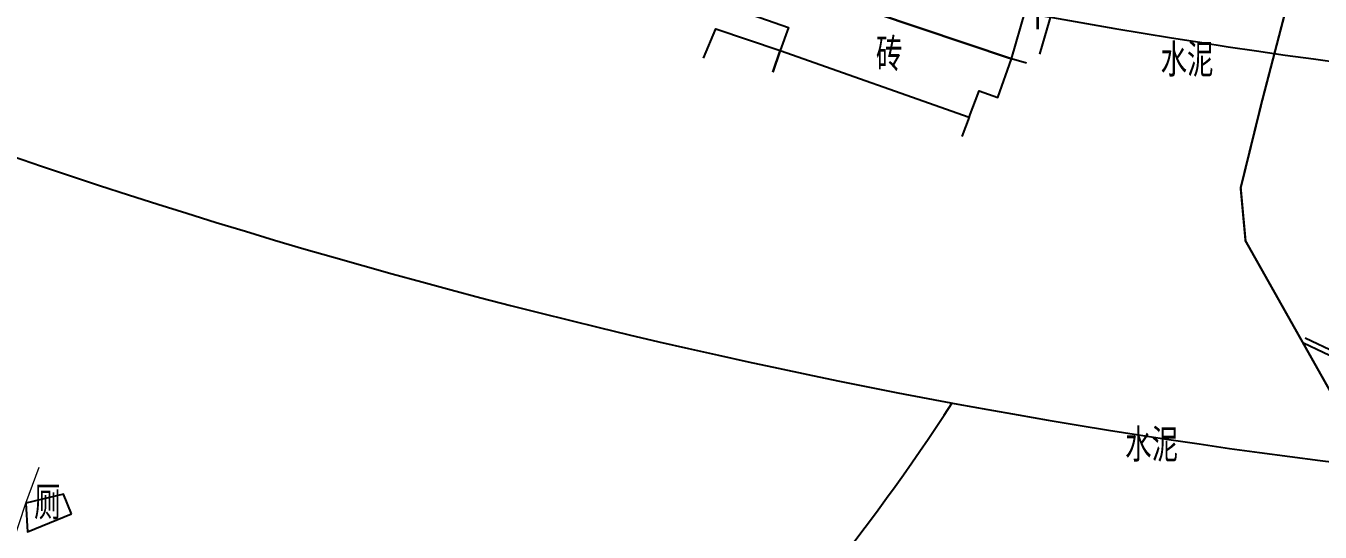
# Model space of a CAD drawing. Extents: x 529262 to 576451, y 2694391 to 2717535.
# Drawn here: x 566896.6 to 566955.2, y 2709920.3 to 2709943.2 of the extents above; entities that cross this region are included whole.
import ezdxf
from ezdxf.enums import TextEntityAlignment as Align
from ezdxf.xclip import XClip

# ---------------------------------------------------------------- set-up
doc = ezdxf.new("R2010")
doc.units = 0
doc.header["$XCLIPFRAME"] = 0
doc.linetypes.add('X5', pattern=[3, 2, -1])
for name, color, linetype in [('DLDW', 8, 'Continuous'), ('DLSS', 4, 'Continuous'), ('DMTZ', 8, 'Continuous'), ('JMD', 8, 'Continuous'), ('PP-COM', 7, 'Continuous'), ('RD-中线', 40, 'Continuous'), ('RD-红线', 7, 'Continuous'), ('ZJ', 7, 'Continuous'), ('图层1', 7, 'Continuous')]:
    doc.layers.add(name, color=color, linetype=linetype)
doc.layers.add('SXSS', color=5, linetype='Continuous', lineweight=0)
doc.styles.add('HZ', font='rs.shx', dxfattribs={"width": 0.8, "bigfont": 'hztxt.shx'})

# ---------------------------------------------------------------- blocks, each defined once
blk = doc.blocks.new('A$C19FD0107')
at = {"layer": 'RD-中线', "color": 8, "linetype": 'Continuous', "flags": 128}
for points in [[(-4915.644, 15741.627), (-4680.014, 15724.535, -0.06919), (-4464.529, 15678.478), (-4107.284, 15548.587, 0.074087), (-4020.642, 15530.949), (-3764.952, 15517.406)], [(-4308.862, 15362.547), (-4255.668, 15409.186, -0.069315), (-4232.609, 15424.341), (-4172.38, 15452.918, 0.033388), (-4160.736, 15459.428), (-4088.773, 15506.219, 0.104847), (-4059.442, 15535.553, 0.104847)], [(-4490.734, 14139.438, 0), (-4490.29, 14139.417)], [(-3818.251, 14086.168, 0), (-3817.74, 14086.169)]]:
    blk.add_lwpolyline(points, format="xyb", dxfattribs=at)
at = {"layer": 'RD-红线', "color": 8, "linetype": 'Continuous', "flags": 128}
for points in [[(-4584.201, 15730.063, -0.039951), (-4458.379, 15695.394), (-4101.133, 15565.504, 0.074087), (-4019.69, 15548.924), (-3378.211, 15514.945)], [(-4526.249, 15679.447, -0.018669), (-4470.68, 15661.561), (-4113.435, 15531.671, 0.022546), (-4086.083, 15523.1, 0.022546)]]:
    blk.add_lwpolyline(points, format="xyb", dxfattribs=at)

msp = doc.modelspace()

# ---------------------------------------------------------------- linework, layer by layer
at = {"layer": 'DLDW', "color": 252, "linetype": 'Continuous', "elevation": 132.985, "flags": 128}
msp.add_lwpolyline([(566898.633, 2709921.129), (566898.271, 2709922.022), (566896.561, 2709921.619), (566896.637, 2709920.318)], close=True, dxfattribs=at)
msp.add_lwpolyline([(566898.633, 2709921.129), (566898.271, 2709922.022), (566896.561, 2709921.619), (566896.637, 2709920.318)], close=True, dxfattribs=at)
msp.add_lwpolyline([(566898.633, 2709921.129), (566898.271, 2709922.022), (566896.561, 2709921.619), (566896.637, 2709920.318)], close=True, dxfattribs=at)
msp.add_lwpolyline([(566898.633, 2709921.129), (566898.271, 2709922.022), (566896.561, 2709921.619), (566896.637, 2709920.318)], close=True, dxfattribs=at)
at = {"layer": 'DLSS', "linetype": 'Continuous', "const_width": 0.1, "elevation": 133.673, "flags": 128}
msp.add_lwpolyline([(566968.305, 2709975.472), (566963.075, 2709971.892), (566961.604, 2709970.421), (566960.607, 2709968.971), (566960.069, 2709967.89), (566958.964, 2709963.835), (566957.666, 2709959.029), (566955.639, 2709951.464), (566952.6, 2709939.811)], dxfattribs=at)
at = {"layer": 'JMD', "linetype": 'Continuous', "flags": 128}
msp.add_lwpolyline([(566941.241, 2709941.75), (566942.489, 2709946.051), (566934.987, 2709948.7), (566934.423, 2709948.895), (566932.915, 2709944.558)], close=True, dxfattribs=at)
msp.add_lwpolyline([(566941.241, 2709941.75), (566942.489, 2709946.051), (566934.987, 2709948.7), (566934.423, 2709948.895), (566932.915, 2709944.558)], close=True, dxfattribs=at)
msp.add_lwpolyline([(566941.241, 2709941.75), (566942.489, 2709946.051), (566934.987, 2709948.7), (566934.423, 2709948.895), (566932.915, 2709944.558)], close=True, dxfattribs=at)
msp.add_lwpolyline([(566941.241, 2709941.75), (566942.489, 2709946.051), (566934.987, 2709948.7), (566934.423, 2709948.895), (566932.915, 2709944.558)], close=True, dxfattribs=at)
at = {"layer": 'JMD', "linetype": 'Continuous', "elevation": 133.87, "flags": 128}
msp.add_lwpolyline([(566930.162, 2709945.481), (566926.11, 2709946.83), (566925.548, 2709945.139), (566931.133, 2709943.17), (566930.765, 2709942.126), (566939.324, 2709939.108), (566939.781, 2709940.298), (566940.62, 2709940.003), (566941.241, 2709941.75), (566932.915, 2709944.558)], close=True, dxfattribs=at)
msp.add_lwpolyline([(566930.162, 2709945.481), (566926.11, 2709946.83), (566925.548, 2709945.139), (566931.133, 2709943.17), (566930.765, 2709942.126), (566939.324, 2709939.108), (566939.781, 2709940.298), (566940.62, 2709940.003), (566941.241, 2709941.75), (566932.915, 2709944.558)], close=True, dxfattribs=at)
msp.add_lwpolyline([(566930.162, 2709945.481), (566926.11, 2709946.83), (566925.548, 2709945.139), (566931.133, 2709943.17), (566930.765, 2709942.126), (566939.324, 2709939.108), (566939.781, 2709940.298), (566940.62, 2709940.003), (566941.241, 2709941.75), (566932.915, 2709944.558)], close=True, dxfattribs=at)
msp.add_lwpolyline([(566930.162, 2709945.481), (566926.11, 2709946.83), (566925.548, 2709945.139), (566931.133, 2709943.17), (566930.765, 2709942.126), (566939.324, 2709939.108), (566939.781, 2709940.298), (566940.62, 2709940.003), (566941.241, 2709941.75), (566932.915, 2709944.558)], close=True, dxfattribs=at)
at = {"layer": 'JMD', "linetype": 'X5', "elevation": 133.878, "flags": 128}
msp.add_lwpolyline([(566942.489, 2709946.051), (566943.583, 2709945.635), (566942.361, 2709941.425), (566941.241, 2709941.75)], dxfattribs=at)
msp.add_lwpolyline([(566942.489, 2709946.051), (566943.583, 2709945.635), (566942.361, 2709941.425), (566941.241, 2709941.75)], dxfattribs=at)
msp.add_lwpolyline([(566942.489, 2709946.051), (566943.583, 2709945.635), (566942.361, 2709941.425), (566941.241, 2709941.75)], dxfattribs=at)
msp.add_lwpolyline([(566942.489, 2709946.051), (566943.583, 2709945.635), (566942.361, 2709941.425), (566941.241, 2709941.75)], dxfattribs=at)
at = {"layer": 'JMD', "linetype": 'Continuous', "flags": 128}
for points, elevation in [([(566927.28, 2709941.78), (566927.846, 2709943.116), (566930.765, 2709942.126), (566930.432, 2709941.146)], 133.359), ([(566927.28, 2709941.78), (566927.846, 2709943.116), (566930.765, 2709942.126), (566930.432, 2709941.146)], 133.359), ([(566927.28, 2709941.78), (566927.846, 2709943.116), (566930.765, 2709942.126), (566930.432, 2709941.146)], 133.359), ([(566927.28, 2709941.78), (566927.846, 2709943.116), (566930.765, 2709942.126), (566930.432, 2709941.146)], 133.359), ([(566930.432, 2709941.146), (566930.765, 2709942.126), (566939.324, 2709939.108), (566938.988, 2709938.233)], 133.359), ([(566930.432, 2709941.146), (566930.765, 2709942.126), (566939.324, 2709939.108), (566938.988, 2709938.233)], 133.359), ([(566957.378, 2709927.77), (566954.568, 2709929.095)], 133.354), ([(566957.378, 2709927.77), (566954.568, 2709929.095)], 133.354), ([(566957.378, 2709927.77), (566954.568, 2709929.095)], 133.354), ([(566957.378, 2709927.77), (566954.568, 2709929.095)], 133.354), ([(566957.154, 2709927.599), (566954.48, 2709928.86)], 133.354), ([(566957.154, 2709927.599), (566954.48, 2709928.86)], 133.354), ([(566957.154, 2709927.599), (566954.48, 2709928.86)], 133.354), ([(566957.154, 2709927.599), (566954.48, 2709928.86)], 133.354)]:
    msp.add_lwpolyline(points, dxfattribs=dict(at, elevation=elevation))
at = {"layer": 'SXSS', "color": 8, "linetype": 'Continuous', "elevation": 137.466, "flags": 128}
msp.add_lwpolyline([(566895.622, 2709918.762), (566896.561, 2709921.619), (566897.156, 2709923.251)], dxfattribs=at)
msp.add_lwpolyline([(566895.622, 2709918.762), (566896.561, 2709921.619), (566897.156, 2709923.251)], dxfattribs=at)
at = {"layer": '图层1', "color": 252, "linetype": 'Continuous', "const_width": 0.1, "flags": 128}
msp.add_lwpolyline([(566987.524, 2709912.145), (566971.797, 2709917.074), (566964.601, 2709920.163), (566958.275, 2709923.684), (566956.362, 2709925.51), (566951.858, 2709933.5), (566951.638, 2709935.902), (566952.6, 2709939.811)], dxfattribs=at)

# ---------------------------------------------------------------- block references
at = {"layer": 'PP-COM'}
ref = msp.add_blockref('A$C19FD0107', (570997.993, 2694390.603), dxfattribs=at)
XClip(ref).set_block_clipping_path([(-9366.4383134884, 14428.6043910822), (-3328.4480743363, 17452.7484863754)])

# ---------------------------------------------------------------- texts
at = {"layer": 'DLDW', "color": 252, "linetype": 'Continuous', "style": 'HZ', "width": 0.8}
msp.add_text('厕', height=1.5, dxfattribs=at).set_placement((566897.533, 2709921.663), align=Align.MIDDLE)
msp.add_text('厕', height=1.5, dxfattribs=at).set_placement((566897.533, 2709921.663), align=Align.MIDDLE)
msp.add_text('厕', height=1.5, dxfattribs=at).set_placement((566897.533, 2709921.663), align=Align.MIDDLE)
msp.add_text('厕', height=1.5, dxfattribs=at).set_placement((566897.533, 2709921.663), align=Align.MIDDLE)
at = {"layer": 'DMTZ', "linetype": 'Continuous', "style": 'HZ', "width": 0.8}
msp.add_text('水泥', height=1.5, dxfattribs=at).set_placement((566949.206, 2709941.767), align=Align.MIDDLE)
msp.add_text('水泥', height=1.5, dxfattribs=at).set_placement((566949.206, 2709941.767), align=Align.MIDDLE)
msp.add_text('水泥', height=1.5, dxfattribs=at).set_placement((566949.206, 2709941.767), align=Align.MIDDLE)
msp.add_text('水泥', height=1.5, dxfattribs=at).set_placement((566949.206, 2709941.767), align=Align.MIDDLE)
at = {"layer": 'JMD', "linetype": 'Continuous', "style": 'HZ', "width": 0.8}
msp.add_text('1', height=1.2, dxfattribs=at).set_placement((566941.979, 2709943.688), align=Align.MIDDLE_LEFT)
msp.add_text('1', height=1.2, dxfattribs=at).set_placement((566941.979, 2709943.688), align=Align.MIDDLE_LEFT)
msp.add_text('1', height=1.2, dxfattribs=at).set_placement((566941.979, 2709943.688), align=Align.MIDDLE_LEFT)
msp.add_text('1', height=1.2, dxfattribs=at).set_placement((566941.979, 2709943.688), align=Align.MIDDLE_LEFT)
msp.add_text('砖', height=1.5, dxfattribs=at).set_placement((566936.302, 2709941.945), align=Align.MIDDLE_RIGHT)
msp.add_text('砖', height=1.5, dxfattribs=at).set_placement((566936.302, 2709941.945), align=Align.MIDDLE_RIGHT)
msp.add_text('砖', height=1.5, dxfattribs=at).set_placement((566936.302, 2709941.945), align=Align.MIDDLE_RIGHT)
msp.add_text('砖', height=1.5, dxfattribs=at).set_placement((566936.302, 2709941.945), align=Align.MIDDLE_RIGHT)
at = {"layer": 'ZJ', "color": 8, "linetype": 'Continuous', "style": 'HZ', "width": 0.8}
msp.add_text('水泥', height=1.5, dxfattribs=at).set_placement((566947.598, 2709924.32), align=Align.MIDDLE)

doc.saveas('drawing.dxf')
